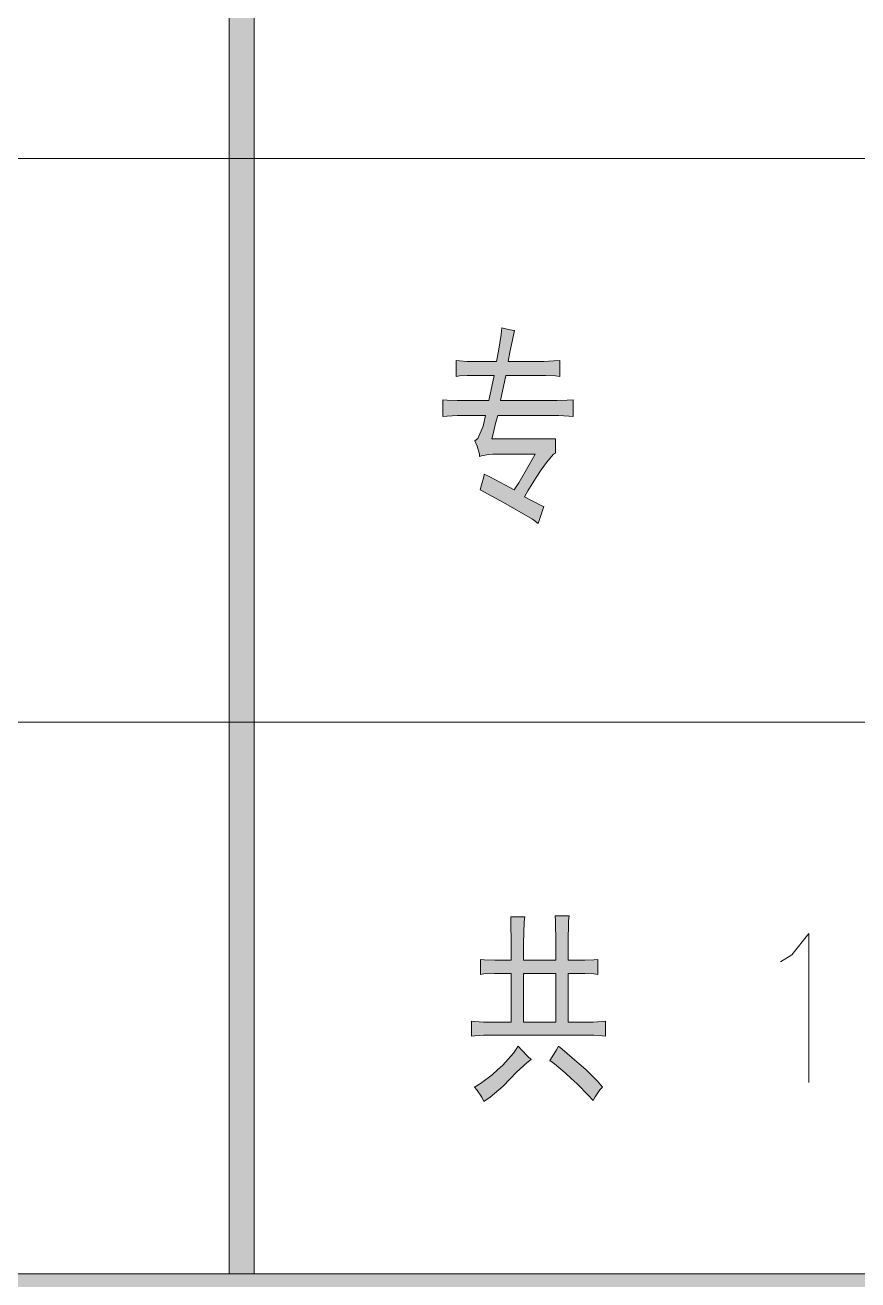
# Model space of a CAD drawing. Header units: millimetres. Extents: x 0 to 207, y 0 to 293.
# Drawn here: x 150.39 to 166.95, y 242.76 to 267.7 of the extents above; entities that cross this region are included whole.
import ezdxf

# ---------------------------------------------------------------- set-up
doc = ezdxf.new("R2010")
doc.units = ezdxf.units.MM

msp = doc.modelspace()

# ---------------------------------------------------------------- hatches: boundary and pattern name
h = msp.add_hatch(color=0)
h.dxf.hatch_style = 2
h.paths.add_polyline_path([(154.449639, 287.224611), (154.943528, 287.224611), (154.943528, 242.883972), (154.449639, 242.883972)])
h = msp.add_hatch(color=0)
h.dxf.hatch_style = 2
h.paths.add_polyline_path([(160.587972, 257.795889), (160.478611, 257.880556), (159.903583, 258.212167), (159.437917, 258.462639), (159.466139, 258.561417), (159.508472, 258.720167), (159.519056, 258.776611), (159.628417, 258.720167), (159.92475, 258.561417), (160.111722, 258.462639), (160.203444, 258.60375), (160.415111, 258.960056), (160.531528, 259.17525), (159.691917, 259.17525), (159.600194, 259.168194), (159.466139, 259.1435), (159.427333, 259.125861), (159.427333, 259.17525), (159.377944, 259.334), (159.332083, 259.439833), (159.392056, 259.482167), (159.494361, 259.732639), (159.54375, 259.940778), (159.088667, 259.940778), (158.979306, 259.940778), (158.78175, 259.930194), (158.693556, 259.923139), (158.693556, 260.25475), (158.78175, 260.247694), (158.979306, 260.237111), (159.088667, 260.237111), (159.610778, 260.237111), (159.716611, 260.734528), (159.275639, 260.734528), (159.180389, 260.734528), (159.025167, 260.727472), (158.961667, 260.720417), (158.961667, 261.034389), (159.025167, 261.027333), (159.180389, 261.01675), (159.275639, 261.01675), (159.762472, 261.01675), (159.804806, 261.217833), (159.854194, 261.549444), (159.868306, 261.6835), (159.977667, 261.658806), (160.104667, 261.634111), (160.122306, 261.634111), (160.094083, 261.507111), (160.030583, 261.200194), (159.995306, 261.01675), (160.62325, 261.01675), (160.704389, 261.01675), (160.901944, 261.027333), (161.018361, 261.034389), (161.018361, 260.720417), (160.937222, 260.727472), (160.739667, 260.734528), (160.62325, 260.734528), (159.949444, 260.734528), (159.843611, 260.237111), (160.87725, 260.237111), (160.965444, 260.237111), (161.170056, 260.247694), (161.286472, 260.25475), (161.286472, 259.923139), (161.198278, 259.930194), (161.000722, 259.940778), (160.891361, 259.940778), (159.787167, 259.940778), (159.744833, 259.782028), (159.688389, 259.549194), (159.67075, 259.475111), (160.937222, 259.475111), (160.937222, 259.192889), (160.894889, 259.17525), (160.753778, 259.009444), (160.651472, 258.861278), (160.549167, 258.709583), (160.383361, 258.445), (160.319861, 258.328583), (160.471556, 258.243917), (160.662056, 258.145139), (160.704389, 258.131028)])
h = msp.add_hatch(color=0)
h.paths.add_polyline_path([(160.055278, 249.114028), (160.055278, 249.449167), (160.048222, 249.879556), (160.044694, 249.978333), (160.323389, 249.978333), (160.312806, 249.879556), (160.298694, 249.449167), (160.298694, 249.114028), (160.94075, 249.114028), (160.94075, 249.456222), (160.933694, 249.897194), (160.926639, 249.995972), (161.205333, 249.995972), (161.19475, 249.897194), (161.184167, 249.456222), (161.184167, 249.114028), (161.417, 249.114028), (161.519306, 249.114028), (161.699222, 249.124611), (161.776833, 249.131667), (161.776833, 248.831806), (161.699222, 248.842389), (161.519306, 248.849444), (161.417, 248.849444), (161.184167, 248.849444), (161.184167, 247.886361), (161.579278, 247.886361), (161.681583, 247.886361), (161.857972, 247.896944), (161.928528, 247.904), (161.928528, 247.604139), (161.8615, 247.614722), (161.695694, 247.621778), (161.589861, 247.621778), (159.614306, 247.621778), (159.504944, 247.621778), (159.328556, 247.614722), (159.265056, 247.604139), (159.265056, 247.904), (159.328556, 247.896944), (159.504944, 247.886361), (159.614306, 247.886361), (160.055278, 247.886361), (160.055278, 248.849444), (159.857722, 248.849444), (159.720139, 248.849444), (159.508472, 248.842389), (159.441444, 248.831806), (159.441444, 249.131667), (159.515528, 249.124611), (159.730722, 249.114028), (159.868306, 249.114028)])
h.paths.add_polyline_path([(160.94075, 247.886361), (160.94075, 248.849444), (160.298694, 248.849444), (160.298694, 247.886361)])
h = msp.add_hatch(color=0)
h.dxf.hatch_style = 2
h.paths.add_polyline_path([(160.450389, 247.138472), (160.36925, 247.082028), (160.157583, 246.888), (160.027056, 246.750417), (159.896528, 246.612833), (159.639, 246.394111), (159.508472, 246.309444), (159.469667, 246.394111), (159.374417, 246.535222), (159.325028, 246.591667), (159.444972, 246.66575), (159.674278, 246.838611), (159.783639, 246.933861), (159.889472, 247.029111), (160.097611, 247.265472), (160.196389, 247.406583), (160.259889, 247.3325), (160.386889, 247.198444)])
h = msp.add_hatch(color=0)
h.dxf.hatch_style = 2
h.paths.add_polyline_path([(160.997194, 247.406583), (161.06775, 247.346611), (161.268833, 247.17375), (161.402889, 247.057333), (161.536944, 246.940917), (161.769778, 246.708083), (161.868556, 246.591667), (161.815639, 246.535222), (161.723917, 246.401167), (161.681583, 246.327083), (161.582806, 246.432917), (161.367611, 246.655167), (161.247667, 246.764528), (161.127722, 246.877417), (160.916056, 247.057333), (160.824333, 247.124361), (160.870194, 247.191389), (160.954861, 247.3325)])
h = msp.add_hatch(color=0)
h.dxf.hatch_style = 2
h.paths.add_polyline_path([(201.9935, 242.883972), (201.9935, 242.390083), (25.124833, 242.390083), (25.124833, 242.883972)])

# ---------------------------------------------------------------- linework, layer by layer
at = {"color": 0, "lineweight": 0}
for points in [[(154.449639, 287.224611), (154.943528, 287.224611), (154.943528, 242.883972), (154.449639, 242.883972)], [(160.587972, 257.795889), (160.478611, 257.880556), (159.903583, 258.212167), (159.437917, 258.462639), (159.466139, 258.561417), (159.508472, 258.720167), (159.519056, 258.776611), (159.628417, 258.720167), (159.92475, 258.561417), (160.111722, 258.462639), (160.203444, 258.60375), (160.415111, 258.960056), (160.531528, 259.17525), (159.691917, 259.17525), (159.600194, 259.168194), (159.466139, 259.1435), (159.427333, 259.125861), (159.427333, 259.17525), (159.377944, 259.334), (159.332083, 259.439833), (159.392056, 259.482167), (159.494361, 259.732639), (159.54375, 259.940778), (159.088667, 259.940778), (158.979306, 259.940778), (158.78175, 259.930194), (158.693556, 259.923139), (158.693556, 260.25475), (158.78175, 260.247694), (158.979306, 260.237111), (159.088667, 260.237111), (159.610778, 260.237111), (159.716611, 260.734528), (159.275639, 260.734528), (159.180389, 260.734528), (159.025167, 260.727472), (158.961667, 260.720417), (158.961667, 261.034389), (159.025167, 261.027333), (159.180389, 261.01675), (159.275639, 261.01675), (159.762472, 261.01675), (159.804806, 261.217833), (159.854194, 261.549444), (159.868306, 261.6835), (159.977667, 261.658806), (160.104667, 261.634111), (160.122306, 261.634111), (160.094083, 261.507111), (160.030583, 261.200194), (159.995306, 261.01675), (160.62325, 261.01675), (160.704389, 261.01675), (160.901944, 261.027333), (161.018361, 261.034389), (161.018361, 260.720417), (160.937222, 260.727472), (160.739667, 260.734528), (160.62325, 260.734528), (159.949444, 260.734528), (159.843611, 260.237111), (160.87725, 260.237111), (160.965444, 260.237111), (161.170056, 260.247694), (161.286472, 260.25475), (161.286472, 259.923139), (161.198278, 259.930194), (161.000722, 259.940778), (160.891361, 259.940778), (159.787167, 259.940778), (159.744833, 259.782028), (159.688389, 259.549194), (159.67075, 259.475111), (160.937222, 259.475111), (160.937222, 259.192889), (160.894889, 259.17525), (160.753778, 259.009444), (160.651472, 258.861278), (160.549167, 258.709583), (160.383361, 258.445), (160.319861, 258.328583), (160.471556, 258.243917), (160.662056, 258.145139), (160.704389, 258.131028)], [(160.055278, 249.114028), (160.055278, 249.449167), (160.048222, 249.879556), (160.044694, 249.978333), (160.323389, 249.978333), (160.312806, 249.879556), (160.298694, 249.449167), (160.298694, 249.114028), (160.94075, 249.114028), (160.94075, 249.456222), (160.933694, 249.897194), (160.926639, 249.995972), (161.205333, 249.995972), (161.19475, 249.897194), (161.184167, 249.456222), (161.184167, 249.114028), (161.417, 249.114028), (161.519306, 249.114028), (161.699222, 249.124611), (161.776833, 249.131667), (161.776833, 248.831806), (161.699222, 248.842389), (161.519306, 248.849444), (161.417, 248.849444), (161.184167, 248.849444), (161.184167, 247.886361), (161.579278, 247.886361), (161.681583, 247.886361), (161.857972, 247.896944), (161.928528, 247.904), (161.928528, 247.604139), (161.8615, 247.614722), (161.695694, 247.621778), (161.589861, 247.621778), (159.614306, 247.621778), (159.504944, 247.621778), (159.328556, 247.614722), (159.265056, 247.604139), (159.265056, 247.904), (159.328556, 247.896944), (159.504944, 247.886361), (159.614306, 247.886361), (160.055278, 247.886361), (160.055278, 248.849444), (159.857722, 248.849444), (159.720139, 248.849444), (159.508472, 248.842389), (159.441444, 248.831806), (159.441444, 249.131667), (159.515528, 249.124611), (159.730722, 249.114028), (159.868306, 249.114028)], [(160.94075, 247.886361), (160.94075, 248.849444), (160.298694, 248.849444), (160.298694, 247.886361)], [(160.450389, 247.138472), (160.36925, 247.082028), (160.157583, 246.888), (160.027056, 246.750417), (159.896528, 246.612833), (159.639, 246.394111), (159.508472, 246.309444), (159.469667, 246.394111), (159.374417, 246.535222), (159.325028, 246.591667), (159.444972, 246.66575), (159.674278, 246.838611), (159.783639, 246.933861), (159.889472, 247.029111), (160.097611, 247.265472), (160.196389, 247.406583), (160.259889, 247.3325), (160.386889, 247.198444)], [(160.997194, 247.406583), (161.06775, 247.346611), (161.268833, 247.17375), (161.402889, 247.057333), (161.536944, 246.940917), (161.769778, 246.708083), (161.868556, 246.591667), (161.815639, 246.535222), (161.723917, 246.401167), (161.681583, 246.327083), (161.582806, 246.432917), (161.367611, 246.655167), (161.247667, 246.764528), (161.127722, 246.877417), (160.916056, 247.057333), (160.824333, 247.124361), (160.870194, 247.191389), (160.954861, 247.3325)], [(201.9935, 242.883972), (201.9935, 242.390083), (25.124833, 242.390083), (25.124833, 242.883972)]]:
    msp.add_lwpolyline(points, close=True, dxfattribs=at)
for points in [[(77.840417, 265.052528), (201.9935, 265.052528)], [(77.840417, 253.844778), (201.9935, 253.844778)], [(165.410444, 249.082278), (165.636222, 249.219861), (165.974889, 249.643194), (165.974889, 246.686917)]]:
    msp.add_lwpolyline(points, dxfattribs=at)

doc.saveas('drawing.dxf')
